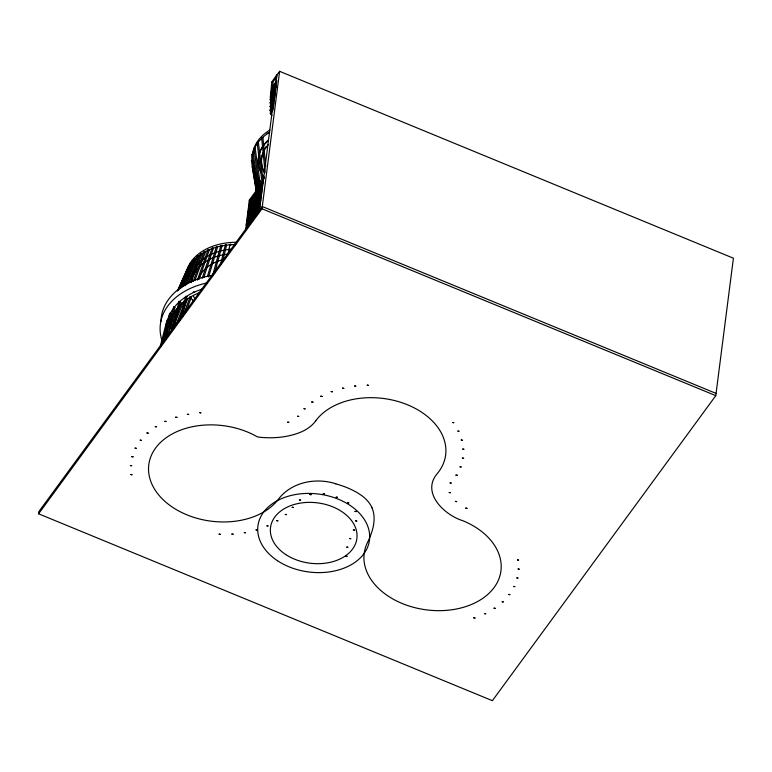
<?xml version="1.0" encoding="UTF-8"?>
<svg xmlns="http://www.w3.org/2000/svg" width="772" height="772" viewBox="0 0 772 772"><rect width="100%" height="100%" fill="white"/><g stroke="black" fill="none" stroke-linecap="round" stroke-linejoin="round"><path stroke-width="1.16" d="M225.279 245.081C226.678 247.059 226.698 243.373 225.279 245.081L220.483 264.96M256.285 191.302L252.212 166.733L253.39 166.366M265.066 172.252L261.64 137.86L262.21 137.426L262.905 137.734L265.742 166.221M257.501 189.738L252.656 160.306L251.421 160.576L256.439 191.089M179.027 301.408L180.262 301.727L179.027 301.408L171.982 330.3M216.266 246.972C217.781 248.864 217.521 245.274 216.266 246.934L207.379 276.579M189.227 267.488L188.127 267.141L188.764 268M259.064 187.142L258.234 178.255M258.417 142.83L257.163 142.955L262.142 183.292M185.647 296.351L186.177 296.988L186.882 296.651L185.647 296.351L180.03 320.428M165.941 325.919L166.173 324.057M167.206 326.064L167.437 324.24M174.868 307.459L173.632 307.179L174.868 307.459L167.514 336.708M262.905 137.812L261.65 137.918M259.508 210.341L276.83 75.135L279.618 71.323L733.4 258.195L715.789 395.65L492.382 700.677L38.6 513.805L38.889 511.556L262.297 206.529L716.078 393.402M245.544 229.4L245.834 227.151L259.797 208.083M247.484 221.39L247.32 215.562L261.283 196.493M247.851 216.305L247.812 211.702L261.776 192.633M248.372 212.416L248.304 207.832L262.268 188.773M248.883 208.517L248.806 203.972L262.769 184.904M249.404 204.619L249.298 200.112L263.262 181.044M271.985 115.482L270.335 113.735L271.869 101.73L274.552 98.083M38.6 513.805L262.007 208.778L279.618 71.323M212.039 248.208C213.207 250.321 213.535 246.683 212.039 248.208L202.225 278.258M187.22 270.19L186.612 270.509L187.22 271.136M168.064 320.776L167.427 319.965L167.437 320.843M190.066 297.22L191.244 297.683L190.076 297.191L182.887 316.018M220.695 245.863C222.104 247.812 222.027 244.241 220.724 245.795L212.387 276.472M200.71 253.756C201.917 255.85 202.187 252.319 200.71 253.756L189.372 282.706M204.233 251.653C204.908 253.785 206.105 250.62 204.262 251.585L193.154 281.384M229.969 244.579C231.32 246.577 231.359 242.91 229.969 244.579L228.01 253.92M208.006 249.819C209.058 251.875 209.617 248.401 208.006 249.819L197.371 280.149M163.365 342.874L170.824 313.77L170.322 313.21L169.628 313.403L161.271 345.991M194.602 258.62L195.017 259.305L195.779 259.083L194.612 258.591L182.896 286.393M182.076 317.253L186.892 296.602M197.487 256.121L198.674 256.555L197.507 256.053L185.434 285.64M222.558 261.737L226.514 245.361M173.777 328.303L180.262 301.727M165.411 339.844L173.661 307.092M164.175 338.985L167.08 327.656M160.412 345.721L166.974 320.283M162.245 343.704L167.013 325.195M214.529 273.423L221.931 246.181M208.594 276.926L217.501 247.252M203.789 277.563L213.236 248.623M198.964 279.435L209.212 250.234M169.608 313.442L170.815 313.818M194.766 280.699L205.41 252.126M185.762 312.033L191.244 297.683M180.571 288.525L191.031 264.719L190.375 263.966L189.835 264.381L190.298 264.912M190.983 282.07L201.888 254.229M175.852 325.137L186.004 299.536M178.371 322.252L187.635 298.88M192.054 261.312L193.212 261.833L192.074 261.283L180.233 288.699M187.509 283.922L198.674 256.555M171.085 328.911L181.835 302.663M171.818 330.474L173.16 327.193M174.057 325.012L183.91 300.945M170.409 323.603L176.431 309.273M170.197 327.396L177.145 310.865M178.071 308.655L179.924 304.245M184.547 285.746L195.779 259.083M170.873 320.033L174.597 311.367M182.337 287.03L193.212 261.833M178.457 290.175L189.864 264.207M177.782 290.368L188.059 267.247M178.419 289.847L185.637 273.655M177.396 291.121L186.641 270.412M191.012 264.757L190.52 264.96M167.051 327.733L166.347 327.917M259.035 178.892L259.025 178.4M276.579 77.046L273.182 81.687L270.422 102.801L274.687 96.983M276.501 82.797L271.976 88.963L270.441 100.978L274.967 94.802M271.956 90.787L276.222 84.978M271.831 92.196L275.237 87.554M275.942 87.159L271.947 92.611L270.412 104.625L274.407 99.173M275.662 89.34L271.927 94.435L270.393 106.449L274.128 101.354M275.382 91.53L271.918 96.259L270.383 108.273L273.848 103.535M275.247 92.621L270.451 99.154L271.985 87.139L276.781 80.606L273.018 110.087L270.335 113.735M275.102 93.711L271.898 98.083L270.364 110.087L273.568 105.725M274.822 95.892L271.889 99.906L270.354 111.911L273.298 107.906M249.009 202.36L262.972 183.302M248.516 206.23L262.48 187.162M248.015 210.09L261.978 191.022M247.522 213.95L261.486 194.891M247.03 217.81L260.994 198.751M260.782 200.363L246.818 219.422L246.538 221.68L260.492 202.611M260.289 204.223L246.326 223.291L246.036 225.54L260 206.481M202.013 288.709L202.64 288.535M193.376 300.964L193.251 301.022A56.231 39.276 7.3 0 1 190.115 296.602M185.705 281.105L185.984 280.612M167.138 335.135L166.231 334.643L167.157 334.353M258.562 179.162L257.867 178.815M192.604 300.212L193.473 300.694M252.772 167.099L252.212 166.733M185.676 277.727L186.216 277.37L185.666 276.81M185.695 284.511C187.345 284.26 184.411 282.716 185.251 284.308M335.839 483.803C315.536 477.212 290.803 482.143 277.814 500.005A68.93 48.144 7.3 0 1 182.25 512.762A68.93 48.144 7.3 0 1 159.736 443.196A68.93 48.144 7.3 0 1 257.365 436.846L259.102 437.135A34.875 24.357 7.3 0 0 260.733 437.338C273.664 438.515 287.001 437.357 299.208 432.774A46.716 32.627 7.3 0 0 315.758 420.885M262.007 208.778L715.789 395.65M235.064 244.975L234.862 244.184L235.846 244.203M258.601 188.465L253.226 154.168L252.512 153.869L251.971 154.371L257.53 189.844M251.981 154.4L253.235 154.197M260.579 186.235L255.165 148.272L254.451 147.963L253.901 148.446L259.488 187.606M253.93 148.533L255.165 148.301M372.065 507.995C375.52 516.092 374.14 525.307 371.332 533.365A160.711 112.239 7.3 0 1 367.443 542.581A68.93 48.144 7.3 0 0 407.934 605.634A68.93 48.144 7.3 0 0 495.46 585.581A68.93 48.144 7.3 0 0 462.891 520.724C445.019 515.339 421.473 493.578 436.566 474.433A68.93 48.144 7.3 0 0 409.749 405.744A68.93 48.144 7.3 0 0 315.69 420.856M252.666 160.364L251.411 160.547M249.298 200.112L249.694 202.37M253.863 168.885L254.249 171.22M254.635 173.565L255.021 175.9M255.822 173.845L256.198 176.17M256.748 179.654L257.124 181.989M257.491 184.315L257.867 186.641M247.812 211.702L248.14 214.056M263.252 181.951L258.417 142.743L257.153 142.897M262.239 183.254A56.231 39.276 7.3 0 1 256.429 175.495M252.753 166.26A56.231 39.276 7.3 0 1 252.386 164.378M252.077 161.551A56.231 39.276 7.3 0 1 269.602 132.34M252.367 159.302A56.231 39.276 7.3 0 1 269.891 130.082M264.825 172.851A46.706 32.617 7.3 0 1 262.248 154.718M263.667 150.781A46.706 32.617 7.3 0 1 266.292 146.342M264.642 177.734A49.881 34.837 7.3 0 1 262.905 175.215M260.994 171.731A49.881 34.837 7.3 0 1 259.595 168.161M258.716 164.561A49.881 34.837 7.3 0 1 268.193 140.031M263.879 172.108A46.706 32.617 7.3 0 1 268.193 144.789M264.526 178.641A49.881 34.837 7.3 0 1 262.789 176.112M260.878 172.629A49.881 34.837 7.3 0 1 268.077 140.929M167.032 335.714A68.93 48.144 7.3 0 1 166.463 327.646M166.984 323.101A68.93 48.144 7.3 0 1 201.222 289.442M171.249 329.924A65.755 45.924 7.3 0 1 170.448 323.072M169.811 333.292A65.755 45.924 7.3 0 1 170.265 322.86M171.789 317.707A65.755 45.924 7.3 0 1 198.8 292.935M160.972 321.509A75.28 52.573 7.3 0 1 212.966 275.189M162.052 340.915A75.28 52.573 7.3 0 1 206.867 282.948M198.684 278.76A43.531 30.407 7.3 0 1 222.008 259.903M192.045 277.013A49.881 34.837 7.3 0 1 231.301 249.211M194.399 298.021A49.881 34.837 7.3 0 1 193.444 296.033M191.321 282.581A49.881 34.837 7.3 0 1 227.518 254.056M185.685 284.376A56.231 39.276 7.3 0 1 185.492 282.465M187.721 269.428A56.231 39.276 7.3 0 1 235.199 244.521M186.274 272.641A56.231 39.276 7.3 0 1 236.502 242.263M335.791 483.899A68.312 47.71 7.3 0 1 357.137 492.594L361.499 495.45A39.005 27.242 7.3 0 1 372.152 507.986M292.202 507.339L293.476 507.465L292.212 507.291M455.924 475.118L457.198 475.253L455.924 475.118M452.701 422.554L453.975 422.68L452.71 422.506M231.861 534.079L233.125 534.214L231.861 534.079M518.108 569.041L519.373 569.225L518.128 568.964M276.781 520.675L278.036 520.859L276.801 520.589M256.063 529.853L257.327 529.997L256.063 529.853M513.747 586.488L515.011 586.633L513.756 586.45M336.196 497.197L337.46 497.332L336.196 497.197M270.075 110.261C270.789 111.602 270.644 107.974 270.084 110.203M270.113 106.681L270.586 105.841L270.113 106.623M347.68 502.804L348.944 502.939L347.69 502.765M130.391 465.555L131.665 465.699L130.391 465.555M267.257 133.421L268.521 133.382L267.266 133.373M502.196 601.784L503.46 601.938L502.196 601.745M270.142 103.091L270.605 102.194L270.142 103.091M135.09 448.165L136.345 448.358L135.11 448.078M311.705 402L312.969 402.154L311.705 402M309.804 494.505L311.068 494.659L309.804 494.505M354.647 386.019L355.911 386.174L354.657 385.971M193.328 292.212L194.573 292.453L193.347 292.115M331.178 391.607L332.433 391.809L331.198 391.52M353.402 529.93L354.657 530.132L353.422 529.853M484.459 613.586L485.723 613.75L484.459 613.586M270.181 99.491L270.692 98.575L270.181 99.491M146.941 432.986L148.205 433.15L146.941 432.986M187.422 414.303L188.677 414.467L187.422 414.303M346.773 547.145L348.037 547.309L346.782 547.097M462.756 449.111L464.02 449.275L462.766 449.072M164.909 421.358L166.173 421.522L164.918 421.319M460.064 466.828L461.328 467.002L460.073 466.79M355.014 511.392L356.278 511.556L355.014 511.392M457.873 431.123L459.137 431.297L457.883 431.085M465.738 508.13L467.002 508.304L465.738 508.13M287.724 422.178L288.979 422.352L287.734 422.139M285.254 514.442L286.518 514.615L285.254 514.442M219.123 534.166L220.367 534.388L219.151 534.079M244.27 532.603L245.515 532.825L244.299 532.516M516.873 577.919L518.128 578.103L516.883 577.881M517.452 559.97L518.716 560.144L517.481 559.883M266.977 525.828L268.241 526.012L266.987 525.78M449.198 492.497L450.452 492.681L449.198 492.497M508.825 594.479L510.08 594.662L508.844 594.392M271.802 81.996L270.268 97.6L275.295 90.343L276.868 74.749L271.802 81.996M304.023 408.697L305.278 408.89L304.033 408.658M131.809 456.657L133.064 456.841L131.809 456.657M130.893 474.577L132.147 474.77L130.922 474.49M367.25 385.17L368.505 385.363L367.26 385.122M355.689 520.878L356.953 521.071L355.709 520.839M494.012 608.182L495.277 608.375L494.012 608.182M297.616 416.272L298.87 416.475L297.625 416.233M320.824 396.229L322.088 396.432L320.824 396.229M140.176 440.185L141.43 440.387L140.205 440.108M342.536 388.152L343.791 388.355L342.536 388.152M473.757 617.822L475.012 618.025L473.757 617.822M450.095 482.925L451.35 483.127L450.105 482.876M323.265 493.79L324.52 493.993L323.265 493.79M455.412 501.395L456.667 501.597L455.412 501.395M155.249 426.636L156.504 426.839L155.268 426.598M199.774 412.673L201.029 412.885L199.784 412.634M345.75 556.052L347.004 556.255L345.75 556.052M462.36 458.085L463.615 458.288L462.36 458.085M349.687 538.518L350.942 538.731L349.716 538.441M175.717 417.189L176.971 417.401L175.717 417.189M299.411 499.899L300.665 500.111L299.44 499.822M461.251 440.03L462.505 440.243L461.27 439.982M277.524 560.761A56.231 39.276 7.3 0 0 368.804 543.613A56.231 39.276 7.3 0 0 294.769 494.669A56.231 39.276 7.3 0 0 277.524 560.761M285.688 554.499A43.531 30.407 7.3 0 0 356.365 541.22A43.531 30.407 7.3 0 0 299.044 503.334A43.531 30.407 7.3 0 0 285.688 554.499"/></g></svg>
